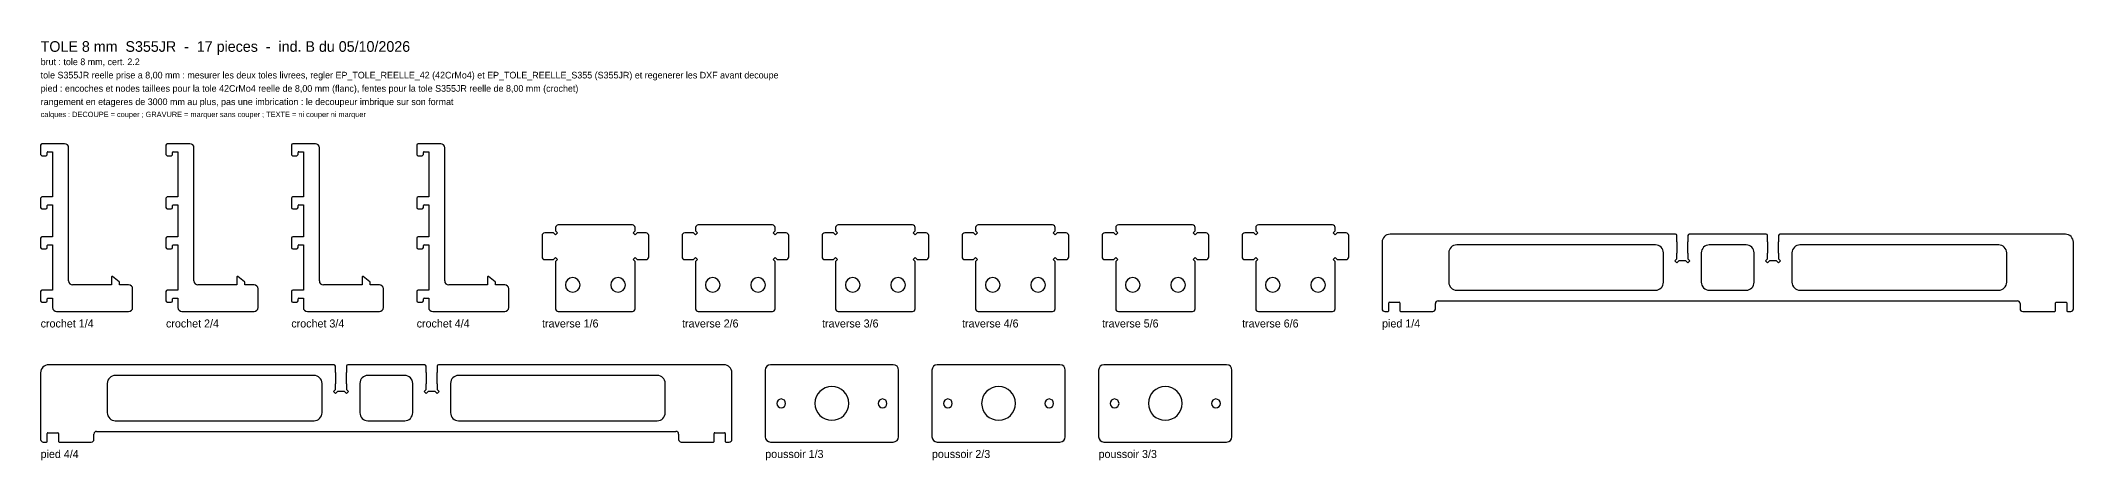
# Model space of a CAD drawing. Header units: millimetres. Extents: x 0 to 2611, y -238 to 77.
# Drawn here: x 0 to 1524, y -238 to 77 of the extents above; entities that cross this region are included whole.
import ezdxf

# ---------------------------------------------------------------- set-up
doc = ezdxf.new("R2010")
doc.units = ezdxf.units.MM
doc.layers.add('DECOUPE', color=7, linetype='CONTINUOUS')
doc.layers.add('TEXTE', color=3, linetype='CONTINUOUS')

msp = doc.modelspace()

# ---------------------------------------------------------------- linework, layer by layer
at = {"layer": 'DECOUPE'}
for p, q in [((18, 0), (1, 0)), ((112, 0), (95, 0)), ((206, 0), (189, 0)), ((300, 0), (283, 0)), ((0, -1), (0, -8)), ((1, -9), (4, -9)), ((5, -8), (5, -6.5)), ((5.5, -6), (9, -6)), ((9, -6), (9, -40)), ((21, -103), (21, -3)), ((94, -1), (94, -8)), ((95, -9), (98, -9)), ((99, -8), (99, -6.5)), ((99.5, -6), (103, -6)), ((103, -6), (103, -40)), ((115, -103), (115, -3)), ((188, -1), (188, -8)), ((189, -9), (192, -9)), ((193, -8), (193, -6.5)), ((193.5, -6), (197, -6)), ((197, -6), (197, -40)), ((209, -103), (209, -3)), ((282, -1), (282, -8)), ((283, -9), (286, -9)), ((287, -8), (287, -6.5)), ((287.5, -6), (291, -6)), ((291, -6), (291, -40)), ((303, -103), (303, -3)), ((0, -41), (0, -48)), ((9, -40), (1, -40)), ((94, -41), (94, -48)), ((103, -40), (95, -40)), ((188, -41), (188, -48)), ((197, -40), (189, -40)), ((282, -41), (282, -48)), ((291, -40), (283, -40)), ((1, -49), (4, -49)), ((5, -48), (5, -46.5)), ((5.5, -46), (9, -46)), ((9, -46), (9, -70)), ((95, -49), (98, -49)), ((99, -48), (99, -46.5)), ((99.5, -46), (103, -46)), ((103, -46), (103, -70)), ((189, -49), (192, -49)), ((193, -48), (193, -46.5)), ((193.5, -46), (197, -46)), ((197, -46), (197, -70)), ((283, -49), (286, -49)), ((287, -48), (287, -46.5)), ((287.5, -46), (291, -46)), ((291, -46), (291, -70)), ((0, -71), (0, -78)), ((9, -70), (1, -70)), ((5.5, -76), (9, -76)), ((9, -76), (9, -110)), ((94, -71), (94, -78)), ((103, -70), (95, -70)), ((99.5, -76), (103, -76)), ((103, -76), (103, -110)), ((188, -71), (188, -78)), ((197, -70), (189, -70)), ((193.5, -76), (197, -76)), ((197, -76), (197, -110)), ((282, -71), (282, -78)), ((291, -70), (283, -70)), ((287.5, -76), (291, -76)), ((291, -76), (291, -110)), ((376, -69), (376, -85)), ((384.7, -67), (378, -67)), ((386.2, -68.5), (384.7, -67)), ((386.2, -63), (386.2, -65.5)), ((386.2, -65.5), (387.7, -67)), ((387.7, -67), (386.2, -68.5)), ((443.8, -61), (388.2, -61)), ((444.3, -67), (445.8, -65.5)), ((445.8, -68.5), (444.3, -67)), ((445.8, -65.5), (445.8, -63)), ((447.3, -67), (445.8, -68.5)), ((454, -67), (447.3, -67)), ((456, -85), (456, -69)), ((481, -69), (481, -85)), ((489.7, -67), (483, -67)), ((491.2, -68.5), (489.7, -67)), ((491.2, -63), (491.2, -65.5)), ((491.2, -65.5), (492.7, -67)), ((492.7, -67), (491.2, -68.5)), ((548.8, -61), (493.2, -61)), ((549.3, -67), (550.8, -65.5)), ((550.8, -68.5), (549.3, -67)), ((550.8, -65.5), (550.8, -63)), ((552.3, -67), (550.8, -68.5)), ((559, -67), (552.3, -67)), ((561, -85), (561, -69)), ((586, -69), (586, -85)), ((594.7, -67), (588, -67)), ((596.2, -68.5), (594.7, -67)), ((596.2, -63), (596.2, -65.5)), ((596.2, -65.5), (597.7, -67)), ((597.7, -67), (596.2, -68.5)), ((653.8, -61), (598.2, -61)), ((654.3, -67), (655.8, -65.5)), ((655.8, -68.5), (654.3, -67)), ((655.8, -65.5), (655.8, -63)), ((657.3, -67), (655.8, -68.5)), ((664, -67), (657.3, -67)), ((666, -85), (666, -69)), ((691, -69), (691, -85)), ((699.7, -67), (693, -67)), ((701.2, -68.5), (699.7, -67)), ((701.2, -63), (701.2, -65.5)), ((701.2, -65.5), (702.7, -67)), ((702.7, -67), (701.2, -68.5)), ((758.8, -61), (703.2, -61)), ((759.3, -67), (760.8, -65.5)), ((760.8, -68.5), (759.3, -67)), ((760.8, -65.5), (760.8, -63)), ((762.3, -67), (760.8, -68.5)), ((769, -67), (762.3, -67)), ((771, -85), (771, -69)), ((796, -69), (796, -85)), ((804.7, -67), (798, -67)), ((806.2, -68.5), (804.7, -67)), ((806.2, -63), (806.2, -65.5)), ((806.2, -65.5), (807.7, -67)), ((807.7, -67), (806.2, -68.5)), ((863.8, -61), (808.2, -61)), ((864.3, -67), (865.8, -65.5)), ((865.8, -68.5), (864.3, -67)), ((865.8, -65.5), (865.8, -63)), ((867.3, -67), (865.8, -68.5)), ((874, -67), (867.3, -67)), ((876, -85), (876, -69)), ((901, -69), (901, -85)), ((909.7, -67), (903, -67)), ((911.2, -68.5), (909.7, -67)), ((911.2, -63), (911.2, -65.5)), ((911.2, -65.5), (912.7, -67)), ((912.7, -67), (911.2, -68.5)), ((968.8, -61), (913.2, -61)), ((969.3, -67), (970.8, -65.5)), ((970.8, -68.5), (969.3, -67)), ((970.8, -65.5), (970.8, -63)), ((972.3, -67), (970.8, -68.5)), ((979, -67), (972.3, -67)), ((981, -85), (981, -69)), ((1006, -74), (1006, -124)), ((1226, -68), (1012, -68)), ((1211, -76), (1062, -76)), ((1227, -73.7), (1227, -69)), ((1227.3, -74), (1227, -73.7)), ((1227.3, -82), (1227.3, -74)), ((1235.4, -73.7), (1235.1, -74)), ((1235.1, -74), (1235.1, -82)), ((1235.4, -69), (1235.4, -73.7)), ((1294, -68), (1236.4, -68)), ((1279, -76), (1251.4, -76)), ((1295, -73.7), (1295, -69)), ((1295.3, -74), (1295, -73.7)), ((1295.3, -82), (1295.3, -74)), ((1303.4, -73.7), (1303.1, -74)), ((1303.1, -74), (1303.1, -82)), ((1303.4, -69), (1303.4, -73.7)), ((1518.4, -68), (1304.4, -68)), ((1468.4, -76), (1319.4, -76)), ((1524.4, -124), (1524.4, -74)), ((1, -79), (4, -79)), ((5, -78), (5, -76.5)), ((95, -79), (98, -79)), ((99, -78), (99, -76.5)), ((189, -79), (192, -79)), ((193, -78), (193, -76.5)), ((283, -79), (286, -79)), ((287, -78), (287, -76.5)), ((378, -87), (384.7, -87)), ((384.7, -87), (386.2, -85.5)), ((386.2, -85.5), (387.7, -87)), ((387.7, -87), (386.2, -88.5)), ((386.2, -88.5), (386.2, -124)), ((444.3, -87), (445.8, -85.5)), ((445.8, -88.5), (444.3, -87)), ((445.8, -85.5), (447.3, -87)), ((445.8, -124), (445.8, -88.5)), ((447.3, -87), (454, -87)), ((483, -87), (489.7, -87)), ((489.7, -87), (491.2, -85.5)), ((491.2, -85.5), (492.7, -87)), ((492.7, -87), (491.2, -88.5)), ((491.2, -88.5), (491.2, -124)), ((549.3, -87), (550.8, -85.5)), ((550.8, -88.5), (549.3, -87)), ((550.8, -85.5), (552.3, -87)), ((550.8, -124), (550.8, -88.5)), ((552.3, -87), (559, -87)), ((588, -87), (594.7, -87)), ((594.7, -87), (596.2, -85.5)), ((596.2, -85.5), (597.7, -87)), ((597.7, -87), (596.2, -88.5)), ((596.2, -88.5), (596.2, -124)), ((654.3, -87), (655.8, -85.5)), ((655.8, -88.5), (654.3, -87)), ((655.8, -85.5), (657.3, -87)), ((655.8, -124), (655.8, -88.5)), ((657.3, -87), (664, -87)), ((693, -87), (699.7, -87)), ((699.7, -87), (701.2, -85.5)), ((701.2, -85.5), (702.7, -87)), ((702.7, -87), (701.2, -88.5)), ((701.2, -88.5), (701.2, -124)), ((759.3, -87), (760.8, -85.5)), ((760.8, -88.5), (759.3, -87)), ((760.8, -85.5), (762.3, -87)), ((760.8, -124), (760.8, -88.5)), ((762.3, -87), (769, -87)), ((798, -87), (804.7, -87)), ((804.7, -87), (806.2, -85.5)), ((806.2, -85.5), (807.7, -87)), ((807.7, -87), (806.2, -88.5)), ((806.2, -88.5), (806.2, -124)), ((864.3, -87), (865.8, -85.5)), ((865.8, -88.5), (864.3, -87)), ((865.8, -85.5), (867.3, -87)), ((865.8, -124), (865.8, -88.5)), ((867.3, -87), (874, -87)), ((903, -87), (909.7, -87)), ((909.7, -87), (911.2, -85.5)), ((911.2, -85.5), (912.7, -87)), ((912.7, -87), (911.2, -88.5)), ((911.2, -88.5), (911.2, -124)), ((969.3, -87), (970.8, -85.5)), ((970.8, -88.5), (969.3, -87)), ((970.8, -85.5), (972.3, -87)), ((970.8, -124), (970.8, -88.5)), ((972.3, -87), (979, -87)), ((1056, -82), (1056, -104)), ((1217, -104), (1217, -82)), ((1225.5, -88), (1227, -86.5)), ((1227, -89.5), (1225.5, -88)), ((1227, -82.3), (1227.3, -82)), ((1227, -86.5), (1227, -82.3)), ((1228.5, -88), (1227, -89.5)), ((1233.9, -88), (1228.5, -88)), ((1235.4, -89.5), (1233.9, -88)), ((1235.1, -82), (1235.4, -82.3)), ((1235.4, -82.3), (1235.4, -86.5)), ((1235.4, -86.5), (1236.9, -88)), ((1236.9, -88), (1235.4, -89.5)), ((1245.4, -82), (1245.4, -104)), ((1285, -104), (1285, -82)), ((1293.5, -88), (1295, -86.5)), ((1295, -89.5), (1293.5, -88)), ((1295, -82.3), (1295.3, -82)), ((1295, -86.5), (1295, -82.3)), ((1296.5, -88), (1295, -89.5)), ((1301.9, -88), (1296.5, -88)), ((1303.4, -89.5), (1301.9, -88)), ((1303.1, -82), (1303.4, -82.3)), ((1303.4, -82.3), (1303.4, -86.5)), ((1303.4, -86.5), (1304.9, -88)), ((1304.9, -88), (1303.4, -89.5)), ((1313.4, -82), (1313.4, -104)), ((1474.4, -104), (1474.4, -82)), ((53.153016, -106), (24, -106)), ((53.153016, -100.181295), (53.153016, -106)), ((58.960846, -103.693718), (53.960846, -99.78729)), ((59.153016, -106), (59.153016, -104.087723)), ((66, -106), (59.153016, -106)), ((147.153016, -106), (118, -106)), ((147.153016, -100.181295), (147.153016, -106)), ((152.960846, -103.693718), (147.960846, -99.78729)), ((153.153016, -106), (153.153016, -104.087723)), ((160, -106), (153.153016, -106)), ((241.153016, -106), (212, -106)), ((241.153016, -100.181295), (241.153016, -106)), ((246.960846, -103.693718), (241.960846, -99.78729)), ((247.153016, -106), (247.153016, -104.087723)), ((254, -106), (247.153016, -106)), ((335.153016, -106), (306, -106)), ((335.153016, -100.181295), (335.153016, -106)), ((340.960846, -103.693718), (335.960846, -99.78729)), ((341.153016, -106), (341.153016, -104.087723)), ((348, -106), (341.153016, -106)), ((0, -111), (0, -118)), ((9, -110), (1, -110)), ((1, -119), (4, -119)), ((5, -118), (5, -116.5)), ((5.5, -116), (9, -116)), ((9, -116), (9, -123)), ((69, -123), (69, -109)), ((94, -111), (94, -118)), ((103, -110), (95, -110)), ((95, -119), (98, -119)), ((99, -118), (99, -116.5)), ((99.5, -116), (103, -116)), ((103, -116), (103, -123)), ((163, -123), (163, -109)), ((188, -111), (188, -118)), ((197, -110), (189, -110)), ((189, -119), (192, -119)), ((193, -118), (193, -116.5)), ((193.5, -116), (197, -116)), ((197, -116), (197, -123)), ((257, -123), (257, -109)), ((282, -111), (282, -118)), ((291, -110), (283, -110)), ((283, -119), (286, -119)), ((287, -118), (287, -116.5)), ((287.5, -116), (291, -116)), ((291, -116), (291, -123)), ((351, -123), (351, -109)), ((1011, -125.5), (1011, -119.5)), ((1011.5, -119), (1018.9, -119)), ((1019.4, -119.5), (1019.4, -125.5)), ((1046, -124), (1046, -120)), ((1048, -118), (1482.4, -118)), ((1062, -110), (1211, -110)), ((1251.4, -110), (1279, -110)), ((1319.4, -110), (1468.4, -110)), ((1484.4, -120), (1484.4, -124)), ((1511, -125.5), (1511, -119.5)), ((1511.5, -119), (1518.9, -119)), ((1519.4, -119.5), (1519.4, -125.5)), ((12, -126), (66, -126)), ((106, -126), (160, -126)), ((200, -126), (254, -126)), ((294, -126), (348, -126)), ((388.2, -126), (443.8, -126)), ((493.2, -126), (548.8, -126)), ((598.2, -126), (653.8, -126)), ((703.2, -126), (758.8, -126)), ((808.2, -126), (863.8, -126)), ((913.2, -126), (968.8, -126)), ((1008, -126), (1010.5, -126)), ((1019.9, -126), (1044, -126)), ((1486.4, -126), (1510.5, -126)), ((1519.9, -126), (1522.4, -126)), ((220, -166), (6, -166)), ((221, -171.7), (221, -167)), ((229.4, -167), (229.4, -171.7)), ((288, -166), (230.4, -166)), ((289, -171.7), (289, -167)), ((297.4, -167), (297.4, -171.7)), ((512.4, -166), (298.4, -166)), ((639.4, -166), (547.4, -166)), ((764.4, -166), (672.4, -166)), ((889.4, -166), (797.4, -166)), ((0, -172), (0, -222)), ((50, -180), (50, -202)), ((205, -174), (56, -174)), ((211, -202), (211, -180)), ((221.3, -172), (221, -171.7)), ((221, -180.3), (221.3, -180)), ((221, -184.5), (221, -180.3)), ((221.3, -180), (221.3, -172)), ((229.4, -171.7), (229.1, -172)), ((229.1, -172), (229.1, -180)), ((229.1, -180), (229.4, -180.3)), ((229.4, -180.3), (229.4, -184.5)), ((239.4, -180), (239.4, -202)), ((273, -174), (245.4, -174)), ((279, -202), (279, -180)), ((289.3, -172), (289, -171.7)), ((289, -180.3), (289.3, -180)), ((289, -184.5), (289, -180.3)), ((289.3, -180), (289.3, -172)), ((297.4, -171.7), (297.1, -172)), ((297.1, -172), (297.1, -180)), ((297.1, -180), (297.4, -180.3)), ((297.4, -180.3), (297.4, -184.5)), ((307.4, -180), (307.4, -202)), ((462.4, -174), (313.4, -174)), ((468.4, -202), (468.4, -180)), ((518.4, -222), (518.4, -172)), ((543.4, -170), (543.4, -220)), ((643.4, -220), (643.4, -170)), ((668.4, -170), (668.4, -220)), ((768.4, -220), (768.4, -170)), ((793.4, -170), (793.4, -220)), ((893.4, -220), (893.4, -170)), ((219.5, -186), (221, -184.5)), ((221, -187.5), (219.5, -186)), ((222.5, -186), (221, -187.5)), ((227.9, -186), (222.5, -186)), ((229.4, -187.5), (227.9, -186)), ((229.4, -184.5), (230.9, -186)), ((230.9, -186), (229.4, -187.5)), ((287.5, -186), (289, -184.5)), ((289, -187.5), (287.5, -186)), ((290.5, -186), (289, -187.5)), ((295.9, -186), (290.5, -186)), ((297.4, -187.5), (295.9, -186)), ((297.4, -184.5), (298.9, -186)), ((298.9, -186), (297.4, -187.5)), ((56, -208), (205, -208)), ((245.4, -208), (273, -208)), ((313.4, -208), (462.4, -208)), ((2, -224), (4.5, -224)), ((5, -223.5), (5, -217.5)), ((5.5, -217), (12.9, -217)), ((13.4, -217.5), (13.4, -223.5)), ((13.9, -224), (38, -224)), ((40, -222), (40, -218)), ((42, -216), (476.4, -216)), ((478.4, -218), (478.4, -222)), ((480.4, -224), (504.5, -224)), ((505, -223.5), (505, -217.5)), ((505.5, -217), (512.9, -217)), ((513.4, -217.5), (513.4, -223.5)), ((513.9, -224), (516.4, -224)), ((547.4, -224), (639.4, -224)), ((672.4, -224), (764.4, -224)), ((797.4, -224), (889.4, -224))]:
    msp.add_line(p, q, dxfattribs=at)
for centre, radius, start, end in [((1, -1), 1, 90, 180), ((18, -3), 3, 360, 90), ((95, -1), 1, 90, 180), ((112, -3), 3, 360, 90), ((189, -1), 1, 90, 180), ((206, -3), 3, 360, 90), ((283, -1), 1, 90, 180), ((300, -3), 3, 360, 90), ((1, -8), 1, 180, 270), ((4, -8), 1, 270, 0), ((5.5, -6.5), 0.5, 90, 180), ((95, -8), 1, 180, 270), ((98, -8), 1, 270, 0), ((99.5, -6.5), 0.5, 90, 180), ((189, -8), 1, 180, 270), ((192, -8), 1, 270, 0), ((193.5, -6.5), 0.5, 90, 180), ((283, -8), 1, 180, 270), ((286, -8), 1, 270, 0), ((287.5, -6.5), 0.5, 90, 180), ((1, -41), 1, 90, 180), ((95, -41), 1, 90, 180), ((189, -41), 1, 90, 180), ((283, -41), 1, 90, 180), ((1, -48), 1, 180, 270), ((4, -48), 1, 270, 0), ((5.5, -46.5), 0.5, 90, 180), ((95, -48), 1, 180, 270), ((98, -48), 1, 270, 0), ((99.5, -46.5), 0.5, 90, 180), ((189, -48), 1, 180, 270), ((192, -48), 1, 270, 0), ((193.5, -46.5), 0.5, 90, 180), ((283, -48), 1, 180, 270), ((286, -48), 1, 270, 0), ((287.5, -46.5), 0.5, 90, 180), ((1, -71), 1, 90, 180), ((5.5, -76.5), 0.5, 90, 180), ((95, -71), 1, 90, 180), ((99.5, -76.5), 0.5, 90, 180), ((189, -71), 1, 90, 180), ((193.5, -76.5), 0.5, 90, 180), ((283, -71), 1, 90, 180), ((287.5, -76.5), 0.5, 90, 180), ((378, -69), 2, 90, 180), ((388.2, -63), 2, 90, 180), ((443.8, -63), 2, 0, 90), ((454, -69), 2, 0, 90), ((483, -69), 2, 90, 180), ((493.2, -63), 2, 90, 180), ((548.8, -63), 2, 0, 90), ((559, -69), 2, 0, 90), ((588, -69), 2, 90, 180), ((598.2, -63), 2, 90, 180), ((653.8, -63), 2, 0, 90), ((664, -69), 2, 0, 90), ((693, -69), 2, 90, 180), ((703.2, -63), 2, 90, 180), ((758.8, -63), 2, 0, 90), ((769, -69), 2, 0, 90), ((798, -69), 2, 90, 180), ((808.2, -63), 2, 90, 180), ((863.8, -63), 2, 0, 90), ((874, -69), 2, 0, 90), ((903, -69), 2, 90, 180), ((913.2, -63), 2, 90, 180), ((968.8, -63), 2, 0, 90), ((979, -69), 2, 0, 90), ((1012, -74), 6, 90, 180), ((1062, -82), 6, 90, 180), ((1211, -82), 6, 0, 90), ((1226, -69), 1, 0, 90), ((1236.4, -69), 1, 90, 180), ((1251.4, -82), 6, 90, 180), ((1279, -82), 6, 0, 90), ((1294, -69), 1, 0, 90), ((1304.4, -69), 1, 90, 180), ((1319.4, -82), 6, 90, 180), ((1468.4, -82), 6, 0, 90), ((1518.4, -74), 6, 0, 90), ((1, -78), 1, 180, 270), ((4, -78), 1, 270, 0), ((95, -78), 1, 180, 270), ((98, -78), 1, 270, 0), ((189, -78), 1, 180, 270), ((192, -78), 1, 270, 0), ((283, -78), 1, 180, 270), ((286, -78), 1, 270, 0), ((378, -85), 2, 180, 270), ((454, -85), 2, 270, 0), ((483, -85), 2, 180, 270), ((559, -85), 2, 270, 0), ((588, -85), 2, 180, 270), ((664, -85), 2, 270, 0), ((693, -85), 2, 180, 270), ((769, -85), 2, 270, 0), ((798, -85), 2, 180, 270), ((874, -85), 2, 270, 0), ((903, -85), 2, 180, 270), ((979, -85), 2, 270, 0), ((24, -103), 3, 180, 270), ((53.653016, -100.181295), 0.5, 52, 180), ((58.653016, -104.087723), 0.5, 0, 52), ((66, -109), 3, 0, 90), ((118, -103), 3, 180, 270), ((147.653016, -100.181295), 0.5, 52, 180), ((152.653016, -104.087723), 0.5, 0, 52), ((160, -109), 3, 0, 90), ((212, -103), 3, 180, 270), ((241.653016, -100.181295), 0.5, 52, 180), ((246.653016, -104.087723), 0.5, 0, 52), ((254, -109), 3, 0, 90), ((306, -103), 3, 180, 270), ((335.653016, -100.181295), 0.5, 52, 180), ((340.653016, -104.087723), 0.5, 0, 52), ((348, -109), 3, 0, 90), ((399, -106), 5.5, 0, 180), ((399, -106), 5.5, 180, 0), ((433, -106), 5.5, 0, 180), ((433, -106), 5.5, 180, 0), ((504, -106), 5.5, 0, 180), ((504, -106), 5.5, 180, 0), ((538, -106), 5.5, 0, 180), ((538, -106), 5.5, 180, 0), ((609, -106), 5.5, 0, 180), ((609, -106), 5.5, 180, 0), ((643, -106), 5.5, 0, 180), ((643, -106), 5.5, 180, 0), ((714, -106), 5.5, 0, 180), ((714, -106), 5.5, 180, 0), ((748, -106), 5.5, 0, 180), ((748, -106), 5.5, 180, 0), ((819, -106), 5.5, 0, 180), ((819, -106), 5.5, 180, 0), ((853, -106), 5.5, 0, 180), ((853, -106), 5.5, 180, 0), ((924, -106), 5.5, 0, 180), ((924, -106), 5.5, 180, 0), ((958, -106), 5.5, 0, 180), ((958, -106), 5.5, 180, 0), ((1062, -104), 6, 180, 270), ((1211, -104), 6, 270, 0), ((1251.4, -104), 6, 180, 270), ((1279, -104), 6, 270, 0), ((1319.4, -104), 6, 180, 270), ((1468.4, -104), 6, 270, 0), ((1, -111), 1, 90, 180), ((1, -118), 1, 180, 270), ((4, -118), 1, 270, 0), ((5.5, -116.5), 0.5, 90, 180), ((95, -111), 1, 90, 180), ((95, -118), 1, 180, 270), ((98, -118), 1, 270, 0), ((99.5, -116.5), 0.5, 90, 180), ((189, -111), 1, 90, 180), ((189, -118), 1, 180, 270), ((192, -118), 1, 270, 0), ((193.5, -116.5), 0.5, 90, 180), ((283, -111), 1, 90, 180), ((283, -118), 1, 180, 270), ((286, -118), 1, 270, 0), ((287.5, -116.5), 0.5, 90, 180), ((1011.5, -119.5), 0.5, 90, 180), ((1018.9, -119.5), 0.5, 0, 90), ((1048, -120), 2, 90, 180), ((1482.4, -120), 2, 0, 90), ((1511.5, -119.5), 0.5, 90, 180), ((1518.9, -119.5), 0.5, 0, 90), ((12, -123), 3, 180, 270), ((66, -123), 3, 270, 0), ((106, -123), 3, 180, 270), ((160, -123), 3, 270, 0), ((200, -123), 3, 180, 270), ((254, -123), 3, 270, 0), ((294, -123), 3, 180, 270), ((348, -123), 3, 270, 0), ((388.2, -124), 2, 180, 270), ((443.8, -124), 2, 270, 0), ((493.2, -124), 2, 180, 270), ((548.8, -124), 2, 270, 0), ((598.2, -124), 2, 180, 270), ((653.8, -124), 2, 270, 0), ((703.2, -124), 2, 180, 270), ((758.8, -124), 2, 270, 0), ((808.2, -124), 2, 180, 270), ((863.8, -124), 2, 270, 0), ((913.2, -124), 2, 180, 270), ((968.8, -124), 2, 270, 0), ((1008, -124), 2, 180, 270), ((1010.5, -125.5), 0.5, 270, 0), ((1019.9, -125.5), 0.5, 180, 270), ((1044, -124), 2, 270, 0), ((1486.4, -124), 2, 180, 270), ((1510.5, -125.5), 0.5, 270, 0), ((1519.9, -125.5), 0.5, 180, 270), ((1522.4, -124), 2, 270, 0), ((6, -172), 6, 90, 180), ((220, -167), 1, 0, 90), ((230.4, -167), 1, 90, 180), ((288, -167), 1, 0, 90), ((298.4, -167), 1, 90, 180), ((512.4, -172), 6, 0, 90), ((547.4, -170), 4, 90, 180), ((639.4, -170), 4, 0, 90), ((672.4, -170), 4, 90, 180), ((764.4, -170), 4, 0, 90), ((797.4, -170), 4, 90, 180), ((889.4, -170), 4, 0, 90), ((56, -180), 6, 90, 180), ((205, -180), 6, 0, 90), ((245.4, -180), 6, 90, 180), ((273, -180), 6, 0, 90), ((313.4, -180), 6, 90, 180), ((462.4, -180), 6, 0, 90), ((593.4, -195), 12.7, 0, 180), ((718.4, -195), 12.7, 0, 180), ((843.4, -195), 12.7, 0, 180), ((555.4, -195), 3.3, 0, 180), ((555.4, -195), 3.3, 180, 0), ((593.4, -195), 12.7, 180, 0), ((631.4, -195), 3.3, 0, 180), ((631.4, -195), 3.3, 180, 0), ((680.4, -195), 3.3, 0, 180), ((680.4, -195), 3.3, 180, 0), ((718.4, -195), 12.7, 180, 0), ((756.4, -195), 3.3, 0, 180), ((756.4, -195), 3.3, 180, 0), ((805.4, -195), 3.3, 0, 180), ((805.4, -195), 3.3, 180, 0), ((843.4, -195), 12.7, 180, 0), ((881.4, -195), 3.3, 0, 180), ((881.4, -195), 3.3, 180, 0), ((56, -202), 6, 180, 270), ((205, -202), 6, 270, 0), ((245.4, -202), 6, 180, 270), ((273, -202), 6, 270, 0), ((313.4, -202), 6, 180, 270), ((462.4, -202), 6, 270, 0), ((2, -222), 2, 180, 270), ((4.5, -223.5), 0.5, 270, 0), ((5.5, -217.5), 0.5, 90, 180), ((12.9, -217.5), 0.5, 0, 90), ((13.9, -223.5), 0.5, 180, 270), ((38, -222), 2, 270, 0), ((42, -218), 2, 90, 180), ((476.4, -218), 2, 0, 90), ((480.4, -222), 2, 180, 270), ((504.5, -223.5), 0.5, 270, 0), ((505.5, -217.5), 0.5, 90, 180), ((512.9, -217.5), 0.5, 0, 90), ((513.9, -223.5), 0.5, 180, 270), ((516.4, -222), 2, 270, 0), ((547.4, -220), 4, 180, 270), ((639.4, -220), 4, 270, 0), ((672.4, -220), 4, 180, 270), ((764.4, -220), 4, 270, 0), ((797.4, -220), 4, 180, 270), ((889.4, -220), 4, 270, 0)]:
    msp.add_arc(centre, radius, start, end, dxfattribs=at)

# ---------------------------------------------------------------- texts
at = {"layer": 'TEXTE'}
for s, height, p in [('TOLE 8 mm  S355JR  -  17 pieces  -  ind. B du 05/10/2026', 8, (0, 69)), ('brut : tole 8 mm, cert. 2.2', 5, (0, 59)), ('tole S355JR reelle prise a 8,00 mm : mesurer les deux toles livrees, regler EP_TOLE_REELLE_42 (42CrMo4) et EP_TOLE_REELLE_S355 (S355JR) et regenerer les DXF avant decoupe', 5, (0, 49)), ('pied : encoches et nodes taillees pour la tole 42CrMo4 reelle de 8,00 mm (flanc), fentes pour la tole S355JR reelle de 8,00 mm (crochet)', 5, (0, 39)), ('rangement en etageres de 3000 mm au plus, pas une imbrication : le decoupeur imbrique sur son format', 5, (0, 29)), ('calques : DECOUPE = couper ; GRAVURE = marquer sans couper ; TEXTE = ni couper ni marquer', 4, (0, 20)), ('crochet 1/4', 6, (0, -138)), ('crochet 2/4', 6, (94, -138)), ('crochet 3/4', 6, (188, -138)), ('crochet 4/4', 6, (282, -138)), ('traverse 1/6', 6, (376, -138)), ('traverse 2/6', 6, (481, -138)), ('traverse 3/6', 6, (586, -138)), ('traverse 4/6', 6, (691, -138)), ('traverse 5/6', 6, (796, -138)), ('traverse 6/6', 6, (901, -138)), ('pied 1/4', 6, (1006, -138)), ('pied 4/4', 6, (0, -236)), ('poussoir 1/3', 6, (543.4, -236)), ('poussoir 2/3', 6, (668.4, -236)), ('poussoir 3/3', 6, (793.4, -236))]:
    msp.add_text(s, height=height, dxfattribs=at).set_placement(p)

doc.saveas('drawing.dxf')
